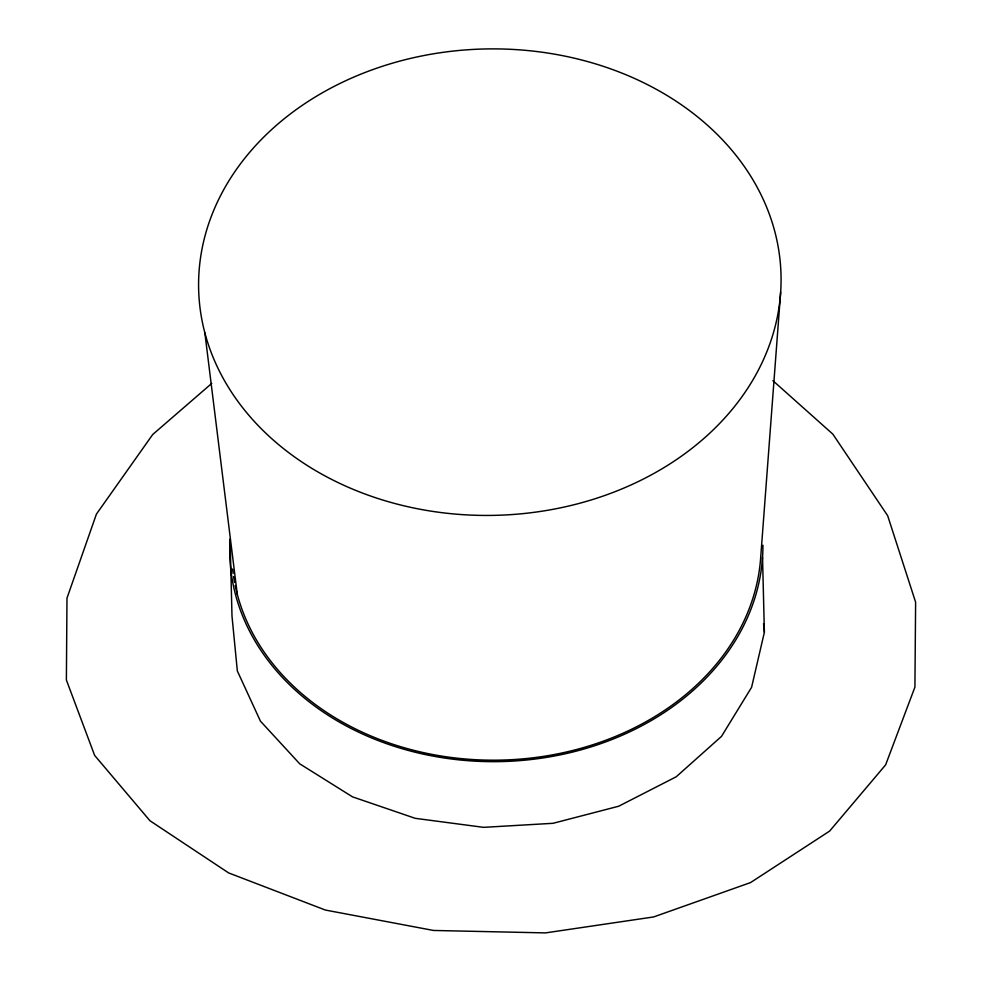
<?xml version="1.0" encoding="UTF-8"?>
<svg xmlns="http://www.w3.org/2000/svg" width="982" height="982" viewBox="0 0 982 982"><rect width="100%" height="100%" fill="white"/><g stroke="black" fill="none" stroke-linecap="round" stroke-linejoin="round"><path stroke-width="1.47" d="M780.653 292.133A291.273 233.237 -1.4 0 1 330.86 479.007A291.273 233.237 -1.4 0 1 357.964 75.332A291.273 233.237 -1.4 0 1 780.653 292.133L760.706 557.199A264.796 212.026 -1.4 0 1 511.168 759.712A264.796 212.026 -1.4 0 1 235.189 585.432M762.535 557.26L764.377 632.273L751.598 687.277L721.512 736.377L676.181 776.811L618.709 806.222L553.026 823.309L483.61 827.347L415.214 818.325L352.489 796.844L299.694 763.8L260.426 721.132L237.337 670.927L231.985 615.984L230.107 538.995A266.625 213.499 -1.4 0 0 489.502 761.639A266.625 213.499 -1.4 0 0 762.928 545.243M211.731 383.422L152.713 434.51L96.408 514.126L66.985 598.136L66.383 680.01L94.64 755.416L149.951 820.743L228.634 872.924L325.373 910.044L433.492 930.457L545.501 932.9L653.656 916.942L750.543 882.585L829.63 831.091L885.629 764.868L914.917 687.13L915.617 602.187L887.667 515.697L832.846 434.142L772.871 380.648M204.857 332.837L237.263 594.196M763.554 623.668L764.377 632.273M234.6 582.473A264.796 212.026 -1.4 0 1 233.569 576.532M233.139 573.537A264.796 212.026 -1.4 0 1 232.574 569.044"/></g></svg>
